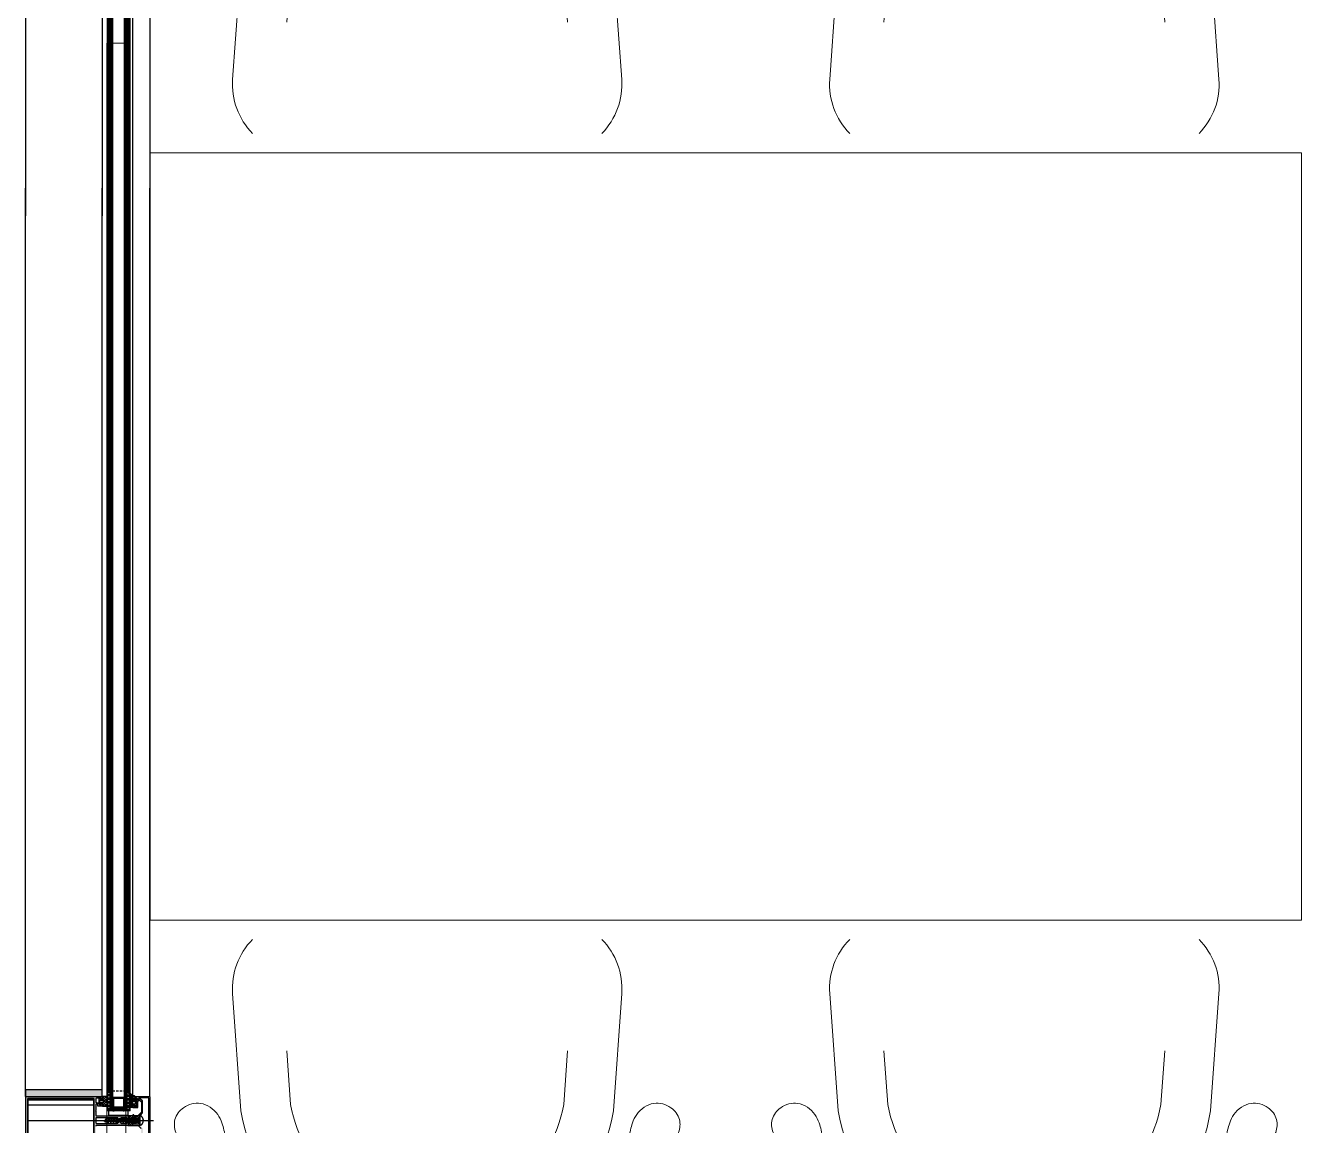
# Model space of a CAD drawing. Header units: millimetres. Extents: x 809 to 8159, y 33 to 4533.
# Drawn here: x 4970.9 to 5103.8, y 2914.1 to 3028.8 of the extents above; entities that cross this region are included whole.
import ezdxf

# ---------------------------------------------------------------- set-up
doc = ezdxf.new("R2010")
doc.units = ezdxf.units.MM
doc.linetypes.add('DASHDOT', pattern=[25.4, 12.7, -6.35, 0, -6.35])
doc.linetypes.add('HIDDEN', pattern=[0.375, 0.25, -0.125])
for name, color, linetype in [('1', 3, 'Continuous'), ('11', 11, 'Continuous'), ('3', 11, 'Continuous'), ('5', 11, 'Continuous'), ('EKSEN', 11, 'Continuous'), ('FITILLER', 240, 'Continuous'), ('GORUNUS-TARAMA', 11, 'Continuous')]:
    doc.layers.add(name, color=color, linetype=linetype)
doc.layers.add('cam', color=5, linetype='Continuous', lineweight=0)
doc.layers.add('TEFRİŞ', color=130, linetype='Continuous', lineweight=0)

# ---------------------------------------------------------------- blocks, each defined once
blk = doc.blocks.new('wewefwef')
at = {"layer": 'TEFRİŞ'}
for p, q in [((20075.6652, -18240.6347, 0.271), (20075.5429, -18240.6434, 0.271)), ((20076.6181, -18240.6347, 0.271), (20076.7404, -18240.6434, 0.271)), ((20075.6055, -18240.6912, 0.271), (20075.5493, -18240.6952, 0.271)), ((20076.6778, -18240.6912, 0.271), (20076.734, -18240.6952, 0.271)), ((20075.3973, -18240.6975, 0.271), (20075.4207, -18240.7159, 0.271)), ((20076.886, -18240.6975, 0.271), (20076.8626, -18240.7159, 0.271)), ((20075.3787, -18240.7226, 0.271), (20075.4034, -18240.742, 0.271)), ((20076.9046, -18240.7226, 0.271), (20076.8799, -18240.742, 0.271)), ((20075.3787, -18240.9523, 0.271), (20075.4034, -18240.933, 0.271)), ((20076.9046, -18240.9523, 0.271), (20076.8799, -18240.933, 0.271)), ((20075.3973, -18240.9775, 0.271), (20075.4207, -18240.9591, 0.271)), ((20076.886, -18240.9775, 0.271), (20076.8626, -18240.9591, 0.271)), ((20075.6055, -18240.9838, 0.271), (20075.5493, -18240.9798, 0.271)), ((20076.6778, -18240.9838, 0.271), (20076.734, -18240.9798, 0.271)), ((20075.6652, -18241.0403, 0.271), (20075.5429, -18241.0316, 0.271)), ((20076.6181, -18241.0403, 0.271), (20076.7404, -18241.0316, 0.271)), ((20075.6652, -18241.257, 0.271), (20075.5429, -18241.2658, 0.271)), ((20076.6181, -18241.257, 0.271), (20076.7404, -18241.2658, 0.271)), ((20075.6055, -18241.3135, 0.271), (20075.5493, -18241.3175, 0.271)), ((20076.6778, -18241.3135, 0.271), (20076.734, -18241.3175, 0.271)), ((20075.3973, -18241.3198, 0.271), (20075.4207, -18241.3382, 0.271)), ((20076.886, -18241.3198, 0.271), (20076.8626, -18241.3382, 0.271)), ((20075.3787, -18241.345, 0.271), (20075.4034, -18241.3644, 0.271)), ((20076.9046, -18241.345, 0.271), (20076.8799, -18241.3644, 0.271)), ((20075.3787, -18241.5747, 0.271), (20075.4034, -18241.5553, 0.271)), ((20076.9046, -18241.5747, 0.271), (20076.8799, -18241.5553, 0.271)), ((20075.3973, -18241.5999, 0.271), (20075.4207, -18241.5815, 0.271)), ((20076.886, -18241.5999, 0.271), (20076.8626, -18241.5815, 0.271)), ((20075.6055, -18241.6062, 0.271), (20075.5493, -18241.6022, 0.271)), ((20076.6778, -18241.6062, 0.271), (20076.734, -18241.6022, 0.271)), ((20075.6652, -18241.6627, 0.271), (20075.5429, -18241.6539, 0.271)), ((20076.6181, -18241.6627, 0.271), (20076.7404, -18241.6539, 0.271))]:
    blk.add_line(p, q, dxfattribs=at)
at = {"layer": 'TEFRİŞ', "elevation": 0.271}
blk.add_lwpolyline([(20075.7417, -18241.7487), (20075.7417, -18240.5487), (20076.5417, -18240.5487), (20076.5417, -18241.7487)], close=True, dxfattribs=at)
at = {"layer": 'TEFRİŞ'}
for centre, radius, start, end in [((20075.5255, -18240.8375, 0.271), 0.2321, 94.9757, 180), ((20076.7579, -18240.8375, 0.271), 0.2321, 0, 85.0243), ((20075.5605, -18240.8375, 0.271), 0.2151, 102.1958, 180), ((20075.6704, -18240.7074, 0.271), 0.0729, 45.4026, 94.0856), ((20076.6129, -18240.7074, 0.271), 0.0729, 85.9144, 134.5974), ((20076.7228, -18240.8375, 0.271), 0.2151, 0, 77.8042), ((20075.5755, -18240.8375, 0.271), 0.1968, 99.5284, 180), ((20076.7078, -18240.8375, 0.271), 0.1968, 0, 80.4716), ((20075.5755, -18240.8375, 0.271), 0.1447, 100.4339, 180), ((20076.7078, -18240.8375, 0.271), 0.1447, 0, 79.5661), ((20075.5255, -18240.8375, 0.271), 0.2321, 180, 265.0243), ((20075.5605, -18240.8375, 0.271), 0.2151, 180, 257.8042), ((20075.5755, -18240.8375, 0.271), 0.1968, 180, 260.4716), ((20075.5755, -18240.8375, 0.271), 0.1447, 180, 259.5661), ((20076.7078, -18240.8375, 0.271), 0.1447, 280.4339, 0), ((20076.7078, -18240.8375, 0.271), 0.1968, 279.5284, 0), ((20076.7228, -18240.8375, 0.271), 0.2151, 282.1958, 0), ((20076.7579, -18240.8375, 0.271), 0.2321, 274.9757, 0), ((20075.6704, -18240.9676, 0.271), 0.0729, 265.9144, 314.5974), ((20076.6129, -18240.9676, 0.271), 0.0729, 225.4026, 274.0856), ((20075.5255, -18241.4599, 0.271), 0.2321, 94.9757, 180), ((20076.7579, -18241.4599, 0.271), 0.2321, 0, 85.0243), ((20075.5605, -18241.4599, 0.271), 0.2151, 102.1958, 180), ((20076.7228, -18241.4599, 0.271), 0.2151, 0, 77.8042), ((20075.6704, -18241.3298, 0.271), 0.0729, 45.4026, 94.0856), ((20076.6129, -18241.3298, 0.271), 0.0729, 85.9144, 134.5974), ((20075.5755, -18241.4599, 0.271), 0.1968, 99.5284, 180), ((20076.7078, -18241.4599, 0.271), 0.1968, 0, 80.4716), ((20075.5755, -18241.4599, 0.271), 0.1447, 100.4339, 180), ((20076.7078, -18241.4599, 0.271), 0.1447, 0, 79.5661), ((20075.5255, -18241.4599, 0.271), 0.2321, 180, 265.0243), ((20075.5605, -18241.4599, 0.271), 0.2151, 180, 257.8042), ((20075.5755, -18241.4599, 0.271), 0.1968, 180, 260.4716), ((20075.5755, -18241.4599, 0.271), 0.1447, 180, 259.5661), ((20076.7078, -18241.4599, 0.271), 0.1447, 280.4339, 0), ((20076.7078, -18241.4599, 0.271), 0.1968, 279.5284, 0), ((20076.7228, -18241.4599, 0.271), 0.2151, 282.1958, 0), ((20076.7579, -18241.4599, 0.271), 0.2321, 274.9757, 0), ((20075.6704, -18241.5899, 0.271), 0.0729, 265.9144, 314.5974), ((20076.6129, -18241.5899, 0.271), 0.0729, 225.4026, 274.0856)]:
    blk.add_arc(centre, radius, start, end, dxfattribs=at)
for points in [[(20075.5151, -18240.6273, 0.271), (20075.5302, -18240.6235, 0.271), (20075.539, -18240.6191, 0.271), (20075.5506, -18240.6013, 0.271), (20075.5461, -18240.5836, 0.271), (20075.5337, -18240.5747, 0.271), (20075.5204, -18240.5756, 0.271), (20075.5122, -18240.5817, 0.271), (20075.5099, -18240.5911, 0.271), (20075.5129, -18240.5996, 0.271), (20075.512, -18240.6041, 0.271), (20075.5053, -18240.6063, 0.271)], [(20076.7682, -18240.6273, 0.271), (20076.7531, -18240.6235, 0.271), (20076.7443, -18240.6191, 0.271), (20076.7327, -18240.6013, 0.271), (20076.7372, -18240.5836, 0.271), (20076.7496, -18240.5747, 0.271), (20076.7629, -18240.5756, 0.271), (20076.7711, -18240.5817, 0.271), (20076.7734, -18240.5911, 0.271), (20076.7704, -18240.5996, 0.271), (20076.7713, -18240.6041, 0.271), (20076.778, -18240.6063, 0.271)], [(20075.5151, -18241.0477, 0.271), (20075.5302, -18241.0514, 0.271), (20075.539, -18241.0559, 0.271), (20075.5506, -18241.0736, 0.271), (20075.5461, -18241.0914, 0.271), (20075.5337, -18241.1003, 0.271), (20075.5204, -18241.0994, 0.271), (20075.5122, -18241.0933, 0.271), (20075.5099, -18241.0838, 0.271), (20075.5129, -18241.0753, 0.271), (20075.512, -18241.0708, 0.271), (20075.5053, -18241.0687, 0.271)], [(20076.7682, -18241.0477, 0.271), (20076.7531, -18241.0514, 0.271), (20076.7443, -18241.0559, 0.271), (20076.7327, -18241.0736, 0.271), (20076.7372, -18241.0914, 0.271), (20076.7496, -18241.1003, 0.271), (20076.7629, -18241.0994, 0.271), (20076.7711, -18241.0933, 0.271), (20076.7734, -18241.0838, 0.271), (20076.7704, -18241.0753, 0.271), (20076.7713, -18241.0708, 0.271), (20076.778, -18241.0687, 0.271)], [(20075.5151, -18241.2496, 0.271), (20075.5302, -18241.2459, 0.271), (20075.539, -18241.2415, 0.271), (20075.5506, -18241.2237, 0.271), (20075.5461, -18241.2059, 0.271), (20075.5337, -18241.197, 0.271), (20075.5204, -18241.1979, 0.271), (20075.5122, -18241.204, 0.271), (20075.5099, -18241.2135, 0.271), (20075.5129, -18241.222, 0.271), (20075.512, -18241.2265, 0.271), (20075.5053, -18241.2287, 0.271)], [(20076.7682, -18241.2496, 0.271), (20076.7531, -18241.2459, 0.271), (20076.7443, -18241.2415, 0.271), (20076.7327, -18241.2237, 0.271), (20076.7372, -18241.2059, 0.271), (20076.7496, -18241.197, 0.271), (20076.7629, -18241.1979, 0.271), (20076.7711, -18241.204, 0.271), (20076.7734, -18241.2135, 0.271), (20076.7704, -18241.222, 0.271), (20076.7713, -18241.2265, 0.271), (20076.778, -18241.2287, 0.271)], [(20075.5151, -18241.6701, 0.271), (20075.5302, -18241.6738, 0.271), (20075.539, -18241.6782, 0.271), (20075.5506, -18241.696, 0.271), (20075.5461, -18241.7138, 0.271), (20075.5337, -18241.7227, 0.271), (20075.5204, -18241.7218, 0.271), (20075.5122, -18241.7157, 0.271), (20075.5099, -18241.7062, 0.271), (20075.5129, -18241.6977, 0.271), (20075.512, -18241.6932, 0.271), (20075.5053, -18241.691, 0.271)], [(20076.7682, -18241.6701, 0.271), (20076.7531, -18241.6738, 0.271), (20076.7443, -18241.6782, 0.271), (20076.7327, -18241.696, 0.271), (20076.7372, -18241.7138, 0.271), (20076.7496, -18241.7227, 0.271), (20076.7629, -18241.7218, 0.271), (20076.7711, -18241.7157, 0.271), (20076.7734, -18241.7062, 0.271), (20076.7704, -18241.6977, 0.271), (20076.7713, -18241.6932, 0.271), (20076.778, -18241.691, 0.271)]]:
    blk.add_spline(points, degree=3, dxfattribs=at)
blk = doc.blocks.new('ajsdfxcvzx')
h = blk.add_hatch(color=256)
edge = h.paths.add_edge_path()
edge.add_line((36934.79, -5674.4), (36934.72, -5674.4))
edge.add_line((36934.72, -5674.4), (36934.72, -5674.31))
edge.add_line((36934.72, -5674.31), (36934.24, -5674.31))
edge.add_arc((36934.24, -5674.41), 0.1, 90, 180)
edge.add_line((36934.14, -5674.41), (36934.14, -5674.69))
edge.add_arc((36934.24, -5674.69), 0.1, 180, 270)
edge.add_line((36934.24, -5674.79), (36934.32, -5674.79))
edge.add_arc((36934.32, -5674.84), 0.05, 405, 450, ccw=False)
edge.add_line((36934.36, -5674.8), (36934.53, -5674.97))
edge.add_arc((36934.56, -5674.94), 0.05, 225, 270)
edge.add_line((36934.56, -5674.99), (36934.72, -5674.99))
edge.add_line((36934.72, -5674.99), (36934.72, -5674.9))
edge.add_line((36934.72, -5674.9), (36934.79, -5674.9))
edge.add_arc((36934.79, -5674.95), 0.05, 0, 90, ccw=False)
edge.add_line((36934.84, -5674.95), (36934.84, -5675.15))
edge.add_line((36934.84, -5675.15), (36934.4, -5675.15))
edge.add_arc((36934.4, -5675.1), 0.05, 180, 270, ccw=False)
edge.add_line((36934.35, -5675.1), (36934.35, -5675.03))
edge.add_arc((36934.3, -5675.03), 0.05, 360, 405)
edge.add_line((36934.34, -5674.99), (36934.3, -5674.96))
edge.add_arc((36934.27, -5675), 0.05, 405, 450)
edge.add_line((36934.27, -5674.95), (36934.19, -5674.95))
edge.add_arc((36934.19, -5675), 0.05, 90, 180)
edge.add_line((36934.14, -5675), (36934.14, -5675.25))
edge.add_line((36934.14, -5675.25), (36934.14, -5675.62))
edge.add_line((36934.14, -5675.62), (36934.11, -5675.65))
edge.add_line((36934.11, -5675.65), (36934.14, -5675.68))
edge.add_line((36934.14, -5675.68), (36934.14, -5676.05))
edge.add_arc((36934.23, -5676.06), 0.0919, 174.9295, 270.955)
edge.add_line((36934.23, -5676.15), (36936.51, -5676.15))
edge.add_arc((36936.53, -5676.15), 0.02, 180, 360)
edge.add_line((36936.55, -5676.15), (36936.57, -5676.15))
edge.add_arc((36936.59, -5676.15), 0.02, 180, 360)
edge.add_line((36936.61, -5676.15), (36937.54, -5676.15))
edge.add_line((36937.54, -5676.15), (36937.54, -5676.29))
edge.add_arc((36937.48, -5676.29), 0.06, 270, 360, ccw=False)
edge.add_line((36937.48, -5676.35), (36937.48, -5676.42))
edge.add_arc((36937.45, -5676.42), 0.03, 270, 360, ccw=False)
edge.add_line((36937.45, -5676.45), (36937.41, -5676.45))
edge.add_arc((36937.41, -5676.42), 0.03, 180, 270, ccw=False)
edge.add_line((36937.38, -5676.42), (36937.38, -5676.35))
edge.add_line((36937.38, -5676.35), (36936.74, -5676.35))
edge.add_line((36936.74, -5676.35), (36936.74, -5676.6))
edge.add_line((36936.74, -5676.6), (36936.69, -5676.65))
edge.add_line((36936.69, -5676.65), (36936.74, -5676.7))
edge.add_line((36936.74, -5676.7), (36936.74, -5676.95))
edge.add_line((36936.74, -5676.95), (36937.38, -5676.95))
edge.add_line((36937.38, -5676.95), (36937.38, -5676.88))
edge.add_arc((36937.41, -5676.88), 0.03, 90, 180, ccw=False)
edge.add_line((36937.41, -5676.85), (36937.45, -5676.85))
edge.add_arc((36937.45, -5676.88), 0.03, 0, 90, ccw=False)
edge.add_line((36937.48, -5676.88), (36937.48, -5676.95))
edge.add_arc((36937.48, -5677.01), 0.06, 360, 450, ccw=False)
edge.add_line((36937.54, -5677.01), (36937.54, -5677.15))
edge.add_line((36937.54, -5677.15), (36936.61, -5677.15))
edge.add_arc((36936.59, -5677.15), 0.02, 360, 540)
edge.add_line((36936.57, -5677.15), (36936.55, -5677.15))
edge.add_arc((36936.53, -5677.15), 0.02, 360, 540)
edge.add_line((36936.51, -5677.15), (36934.23, -5677.15))
edge.add_arc((36934.23, -5677.24), 0.0919, 449.045, 545.0705)
edge.add_line((36934.14, -5677.25), (36934.14, -5677.62))
edge.add_line((36934.14, -5677.62), (36934.11, -5677.65))
edge.add_line((36934.11, -5677.65), (36934.14, -5677.68))
edge.add_line((36934.14, -5677.68), (36934.14, -5678.05))
edge.add_line((36934.14, -5678.05), (36934.14, -5678.3))
edge.add_arc((36934.19, -5678.3), 0.05, 180, 270)
edge.add_line((36934.19, -5678.35), (36934.27, -5678.35))
edge.add_arc((36934.27, -5678.3), 0.05, 270, 315)
edge.add_line((36934.3, -5678.33), (36934.34, -5678.3))
edge.add_arc((36934.3, -5678.26), 0.05, 315, 360)
edge.add_line((36934.35, -5678.26), (36934.35, -5678.2))
edge.add_arc((36934.4, -5678.2), 0.05, 90, 180, ccw=False)
edge.add_line((36934.4, -5678.15), (36934.84, -5678.15))
edge.add_line((36934.84, -5678.15), (36934.84, -5678.35))
edge.add_arc((36934.79, -5678.35), 0.05, 270, 360, ccw=False)
edge.add_line((36934.79, -5678.4), (36934.72, -5678.4))
edge.add_line((36934.72, -5678.4), (36934.72, -5678.31))
edge.add_line((36934.72, -5678.31), (36934.56, -5678.31))
edge.add_arc((36934.56, -5678.36), 0.05, 450, 495)
edge.add_line((36934.53, -5678.32), (36934.36, -5678.49))
edge.add_arc((36934.32, -5678.46), 0.05, 270, 315, ccw=False)
edge.add_line((36934.32, -5678.51), (36934.24, -5678.51))
edge.add_arc((36934.24, -5678.61), 0.1, 90, 180)
edge.add_line((36934.14, -5678.61), (36934.14, -5678.89))
edge.add_arc((36934.24, -5678.89), 0.1, 180, 270)
edge.add_line((36934.24, -5678.99), (36934.72, -5678.99))
edge.add_line((36934.72, -5678.99), (36934.72, -5678.9))
edge.add_line((36934.72, -5678.9), (36934.79, -5678.9))
edge.add_arc((36934.79, -5678.95), 0.05, 0, 90, ccw=False)
edge.add_line((36934.84, -5678.95), (36934.84, -5679.15))
edge.add_line((36934.84, -5679.15), (36926.85, -5679.15))
edge.add_line((36926.85, -5679.15), (36926.85, -5674.15))
edge.add_line((36926.85, -5674.15), (36934.84, -5674.15))
edge.add_line((36934.84, -5674.15), (36934.84, -5674.35))
edge.add_arc((36934.79, -5674.35), 0.05, 270, 360, ccw=False)
h.paths.add_polyline_path([(36933.95, -5678.95), (36927.05, -5678.95), (36927.05, -5674.35), (36933.95, -5674.35), (36933.95, -5676.65)], flags=16)
edge = h.paths.add_edge_path(flags=16)
edge.add_arc((36936.35, -5676.45), 0.1, 360, 450)
edge.add_line((36936.35, -5676.35), (36934.25, -5676.35))
edge.add_arc((36934.25, -5676.45), 0.1, 90, 180)
edge.add_line((36934.15, -5676.45), (36934.15, -5676.85))
edge.add_arc((36934.25, -5676.85), 0.1, 180, 270)
edge.add_line((36934.25, -5676.95), (36936.35, -5676.95))
edge.add_arc((36936.35, -5676.85), 0.1, 270, 360)
edge.add_line((36936.45, -5676.85), (36936.45, -5676.45))
h = blk.add_hatch(color=256)
edge = h.paths.add_edge_path()
edge.add_line((36938.41, -5678.12), (36938.41, -5678.72))
edge.add_line((36938.41, -5678.72), (36938.13, -5678.96))
edge.add_line((36938.13, -5678.96), (36938.13, -5678.75))
edge.add_line((36938.13, -5678.75), (36938.06, -5678.75))
edge.add_arc((36938.06, -5678.8), 0.05, 90, 180)
edge.add_line((36938.01, -5678.8), (36938.01, -5679.14))
edge.add_line((36938.01, -5679.14), (36938.12, -5679.14))
edge.add_line((36938.12, -5679.14), (36938.47, -5678.84))
edge.add_arc((36938.5, -5678.88), 0.05, 40, 130, ccw=False)
edge.add_line((36938.54, -5678.85), (36938.62, -5678.94))
edge.add_arc((36938.66, -5678.91), 0.05, 220, 310)
edge.add_line((36938.69, -5678.95), (36938.99, -5678.69))
edge.add_arc((36938.96, -5678.65), 0.05, 310, 360)
edge.add_line((36939.01, -5678.65), (36939.01, -5677.47))
edge.add_arc((36938.96, -5677.47), 0.05, 0, 45)
edge.add_line((36939, -5677.44), (36938.82, -5677.26))
edge.add_line((36938.82, -5677.26), (36938.78, -5677.26))
edge.add_line((36938.78, -5677.26), (36938.78, -5677.22))
edge.add_line((36938.78, -5677.22), (36938.72, -5677.16))
edge.add_arc((36938.76, -5677.13), 0.05, 180, 225, ccw=False)
edge.add_line((36938.71, -5677.13), (36938.71, -5676.17))
edge.add_arc((36938.76, -5676.17), 0.05, 135, 180, ccw=False)
edge.add_line((36938.72, -5676.13), (36938.78, -5676.08))
edge.add_line((36938.78, -5676.08), (36938.78, -5676.04))
edge.add_line((36938.78, -5676.04), (36938.82, -5676.04))
edge.add_line((36938.82, -5676.04), (36939, -5675.86))
edge.add_arc((36938.96, -5675.82), 0.05, 315, 360)
edge.add_line((36939.01, -5675.82), (36939.01, -5674.64))
edge.add_arc((36938.96, -5674.64), 0.05, 360, 410)
edge.add_line((36938.99, -5674.6), (36938.69, -5674.35))
edge.add_arc((36938.66, -5674.39), 0.05, 50, 140)
edge.add_line((36938.62, -5674.36), (36938.54, -5674.44))
edge.add_arc((36938.5, -5674.41), 0.05, 230, 320, ccw=False)
edge.add_line((36938.47, -5674.45), (36938.12, -5674.15))
edge.add_line((36938.12, -5674.15), (36938.01, -5674.15))
edge.add_line((36938.01, -5674.15), (36938.01, -5674.49))
edge.add_arc((36938.06, -5674.49), 0.05, 180, 270)
edge.add_line((36938.06, -5674.54), (36938.13, -5674.54))
edge.add_line((36938.13, -5674.54), (36938.13, -5674.33))
edge.add_line((36938.13, -5674.33), (36938.41, -5674.57))
edge.add_line((36938.41, -5674.57), (36938.41, -5675.17))
edge.add_line((36938.41, -5675.17), (36938.13, -5675.17))
edge.add_line((36938.13, -5675.17), (36938.13, -5675.04))
edge.add_line((36938.13, -5675.04), (36938.06, -5675.04))
edge.add_arc((36938.06, -5675.09), 0.05, 90, 180)
edge.add_line((36938.01, -5675.09), (36938.01, -5675.29))
edge.add_line((36938.01, -5675.29), (36938.48, -5675.29))
edge.add_arc((36938.48, -5675.24), 0.05, 270, 360)
edge.add_line((36938.53, -5675.24), (36938.53, -5674.66))
edge.add_arc((36938.58, -5674.66), 0.05, 140, 180, ccw=False)
edge.add_line((36938.54, -5674.63), (36938.63, -5674.52))
edge.add_arc((36938.67, -5674.56), 0.05, 50, 140, ccw=False)
edge.add_line((36938.7, -5674.52), (36938.87, -5674.66))
edge.add_arc((36938.84, -5674.7), 0.05, 0, 50, ccw=False)
edge.add_line((36938.89, -5674.7), (36938.89, -5675.77))
edge.add_arc((36938.84, -5675.77), 0.05, 315, 360, ccw=False)
edge.add_line((36938.88, -5675.81), (36938.55, -5676.13))
edge.add_arc((36938.52, -5676.1), 0.05, 270, 315, ccw=False)
edge.add_line((36938.52, -5676.15), (36938.11, -5676.15))
edge.add_line((36938.11, -5676.15), (36938.11, -5676.05))
edge.add_line((36938.11, -5676.05), (36938.01, -5676.05))
edge.add_line((36938.01, -5676.05), (36938.01, -5676.35))
edge.add_arc((36938.06, -5676.35), 0.05, 180, 270)
edge.add_line((36938.06, -5676.4), (36938.13, -5676.4))
edge.add_line((36938.13, -5676.4), (36938.13, -5676.27))
edge.add_line((36938.13, -5676.27), (36938.51, -5676.27))
edge.add_arc((36938.51, -5676.32), 0.05, 0, 90, ccw=False)
edge.add_line((36938.56, -5676.32), (36938.56, -5676.98))
edge.add_arc((36938.51, -5676.98), 0.05, 270, 360, ccw=False)
edge.add_line((36938.51, -5677.03), (36938.13, -5677.03))
edge.add_line((36938.13, -5677.03), (36938.13, -5676.9))
edge.add_line((36938.13, -5676.9), (36938.06, -5676.9))
edge.add_arc((36938.06, -5676.95), 0.05, 90, 180)
edge.add_line((36938.01, -5676.95), (36938.01, -5677.25))
edge.add_line((36938.01, -5677.25), (36938.11, -5677.25))
edge.add_line((36938.11, -5677.25), (36938.11, -5677.15))
edge.add_line((36938.11, -5677.15), (36938.52, -5677.15))
edge.add_arc((36938.52, -5677.2), 0.05, 45, 90, ccw=False)
edge.add_line((36938.55, -5677.16), (36938.88, -5677.49))
edge.add_arc((36938.84, -5677.52), 0.05, 0, 45, ccw=False)
edge.add_line((36938.89, -5677.52), (36938.89, -5678.6))
edge.add_arc((36938.84, -5678.6), 0.05, -50, 0, ccw=False)
edge.add_line((36938.87, -5678.63), (36938.7, -5678.78))
edge.add_arc((36938.67, -5678.74), 0.05, 220, 310, ccw=False)
edge.add_line((36938.63, -5678.77), (36938.54, -5678.66))
edge.add_arc((36938.58, -5678.63), 0.05, 180, 220, ccw=False)
edge.add_line((36938.53, -5678.63), (36938.53, -5678.05))
edge.add_arc((36938.48, -5678.05), 0.05, 0, 90)
edge.add_line((36938.48, -5678), (36938.01, -5678))
edge.add_line((36938.01, -5678), (36938.01, -5678.2))
edge.add_arc((36938.06, -5678.2), 0.05, 180, 270)
edge.add_line((36938.06, -5678.25), (36938.13, -5678.25))
edge.add_line((36938.13, -5678.25), (36938.13, -5678.12))
edge.add_line((36938.13, -5678.12), (36938.41, -5678.12))
h = blk.add_hatch(color=256)
edge = h.paths.add_edge_path()
edge.add_arc((36939.6, -5678.97), 0.05, 270, 360)
edge.add_line((36939.65, -5678.97), (36939.65, -5674.33))
edge.add_arc((36939.6, -5674.33), 0.05, 0, 90)
edge.add_line((36939.6, -5674.28), (36938.65, -5674.28))
edge.add_line((36938.65, -5674.28), (36938.54, -5674.41))
edge.add_arc((36938.5, -5674.38), 0.05, 230, 320, ccw=False)
edge.add_line((36938.47, -5674.42), (36938.19, -5674.18))
edge.add_arc((36938.2, -5674.17), 0.02, 90, 230, ccw=False)
edge.add_line((36938.2, -5674.15), (36939.73, -5674.15))
edge.add_arc((36939.73, -5674.2), 0.05, 0, 90, ccw=False)
edge.add_line((36939.78, -5674.2), (36939.78, -5679.1))
edge.add_arc((36939.73, -5679.1), 0.05, -90, 0, ccw=False)
edge.add_line((36939.73, -5679.15), (36938.2, -5679.15))
edge.add_arc((36938.2, -5679.13), 0.02, 130, 270, ccw=False)
edge.add_line((36938.19, -5679.11), (36938.47, -5678.88))
edge.add_arc((36938.5, -5678.92), 0.05, 40, 130, ccw=False)
edge.add_line((36938.54, -5678.88), (36938.65, -5679.02))
edge.add_line((36938.65, -5679.02), (36939.6, -5679.02))
h = blk.add_hatch()
h.set_pattern_fill('NET', color=256, angle=180, style=0)
h.set_pattern_definition([(180, (36878.66936, -5683.10511), (2e-17, 0.125), []), (90, (36878.66936, -5683.10511), (0.125, 2e-18), [])])
h.paths.add_polyline_path([(36937.09, -5675.35), (36935.93, -5675.35), (36935.93, -5675.65), (36936.13, -5675.61), (36936.37, -5675.59), (36936.62, -5675.59), (36936.95, -5675.62), (36937.09, -5675.64)])
at = {"layer": 'FITILLER'}
h = blk.add_hatch(dxfattribs=at)
h.set_pattern_fill('DOTS', color=256, scale=1.2, angle=135, style=0)
h.set_pattern_definition([(135, (37029.006284, -5815.70901), (-0.079549513, -0.026516504), [0, -0.075])])
h.paths.add_polyline_path([(36934.81, -5674.13), (36934.81, -5673.45), (36926.81, -5673.45), (36926.81, -5674.13)])
h = blk.add_hatch(dxfattribs=at)
h.set_pattern_fill('NET', color=256, scale=1.5, angle=225, style=0)
h.set_pattern_definition([(225, (36952.42699, -5691.13535), (0.1325825, -0.1325825), []), (315, (36952.42699, -5691.13535), (0.1325825, 0.1325825), [])])
edge = h.paths.add_edge_path(flags=16)
edge.add_arc((36938.18, -5674.76), 0.1, 0, 90)
edge.add_line((36938.18, -5674.66), (36938.06, -5674.66))
edge.add_arc((36938.06, -5674.76), 0.1, 90, 180)
edge.add_line((36937.96, -5674.76), (36937.96, -5674.81))
edge.add_arc((36938.06, -5674.81), 0.1, 180, 270)
edge.add_line((36938.06, -5674.91), (36938.18, -5674.91))
edge.add_arc((36938.18, -5674.81), 0.1, 270, 360)
edge.add_line((36938.28, -5674.81), (36938.28, -5674.76))
edge = h.paths.add_edge_path()
edge.add_arc((36938.03, -5673.81), 0.2, 229.7669, 260)
edge.add_line((36937.99, -5674), (36938.13, -5674.03))
edge.add_arc((36938.12, -5674.08), 0.05, 15, 80, ccw=False)
edge.add_line((36938.17, -5674.06), (36938.18, -5674.13))
edge.add_line((36938.18, -5674.13), (36938.01, -5674.13))
edge.add_line((36938.01, -5674.13), (36938.01, -5674.51))
edge.add_arc((36938.06, -5674.51), 0.05, 180, 270)
edge.add_line((36938.06, -5674.56), (36938.18, -5674.56))
edge.add_line((36938.18, -5674.56), (36938.18, -5674.46))
edge.add_line((36938.18, -5674.46), (36938.23, -5674.46))
edge.add_line((36938.23, -5674.46), (36938.36, -5674.54))
edge.add_arc((36938.33, -5674.58), 0.05, 0, 60, ccw=False)
edge.add_line((36938.38, -5674.58), (36938.38, -5675))
edge.add_arc((36938.33, -5675), 0.05, 300, 360, ccw=False)
edge.add_line((36938.36, -5675.04), (36938.23, -5675.11))
edge.add_line((36938.23, -5675.11), (36938.18, -5675.11))
edge.add_line((36938.18, -5675.11), (36938.18, -5675.01))
edge.add_line((36938.18, -5675.01), (36938.06, -5675.01))
edge.add_arc((36938.06, -5675.06), 0.05, 90, 180)
edge.add_line((36938.01, -5675.06), (36938.01, -5675.29))
edge.add_line((36938.01, -5675.29), (36937.66, -5675.29))
edge.add_line((36937.66, -5675.29), (36937.66, -5675.14))
edge.add_line((36937.66, -5675.14), (36937.81, -5675.14))
edge.add_arc((36937.81, -5675.09), 0.05, 270, 360)
edge.add_line((36937.86, -5675.09), (36937.86, -5675.07))
edge.add_arc((36937.81, -5675.07), 0.05, 360, 450)
edge.add_line((36937.81, -5675.02), (36937.66, -5675.02))
edge.add_line((36937.66, -5675.02), (36937.66, -5674.87))
edge.add_line((36937.66, -5674.87), (36937.81, -5674.87))
edge.add_arc((36937.81, -5674.82), 0.05, 270, 360)
edge.add_line((36937.86, -5674.82), (36937.86, -5674.8))
edge.add_arc((36937.81, -5674.8), 0.05, 0, 90)
edge.add_line((36937.81, -5674.75), (36937.66, -5674.75))
edge.add_line((36937.66, -5674.75), (36937.66, -5674.6))
edge.add_line((36937.66, -5674.6), (36937.81, -5674.6))
edge.add_arc((36937.81, -5674.55), 0.05, 270, 360)
edge.add_line((36937.86, -5674.55), (36937.86, -5674.53))
edge.add_arc((36937.81, -5674.53), 0.05, 360, 450)
edge.add_line((36937.81, -5674.48), (36937.66, -5674.48))
edge.add_line((36937.66, -5674.48), (36937.66, -5674.33))
edge.add_line((36937.66, -5674.33), (36937.81, -5674.33))
edge.add_arc((36937.81, -5674.28), 0.05, 270, 360)
edge.add_line((36937.86, -5674.28), (36937.86, -5674.17))
edge.add_arc((36937.81, -5674.17), 0.05, 360, 400)
edge.add_line((36937.85, -5674.14), (36937.58, -5673.82))
edge.add_arc((36937.61, -5673.78), 0.05, 49.7669, 229.7669, ccw=False)
edge.add_line((36937.64, -5673.74), (36937.9, -5673.96))
h = blk.add_hatch(dxfattribs=at)
h.set_pattern_fill('NET', color=256, scale=1.5, angle=225, style=0)
h.set_pattern_definition([(225, (36948.451, -5686.89383), (0.1325825, -0.1325825), []), (315, (36948.451, -5686.89383), (0.1325825, 0.1325825), [])])
edge = h.paths.add_edge_path(flags=16)
edge.add_arc((36934.82, -5674.67), 0.1, -90, 0, ccw=False)
edge.add_line((36934.82, -5674.77), (36934.66, -5674.77))
edge.add_arc((36934.66, -5674.67), 0.1, 180, 270, ccw=False)
edge.add_line((36934.56, -5674.67), (36934.56, -5674.62))
edge.add_arc((36934.66, -5674.62), 0.1, 90, 180, ccw=False)
edge.add_line((36934.66, -5674.52), (36934.82, -5674.52))
edge.add_arc((36934.82, -5674.62), 0.1, 0, 90, ccw=False)
edge.add_line((36934.92, -5674.62), (36934.92, -5674.67))
edge = h.paths.add_edge_path()
edge.add_line((36934.84, -5675.15), (36935.35, -5675.15))
edge.add_arc((36935.35, -5675.14), 0.01, 270, 405)
edge.add_line((36935.36, -5675.13), (36935.25, -5675.02))
edge.add_arc((36935.26, -5675.01), 0.00893, 135, 225, ccw=False)
edge.add_line((36935.25, -5675.01), (36935.36, -5674.9))
edge.add_arc((36935.35, -5674.89), 0.00893, 315, 405)
edge.add_line((36935.36, -5674.88), (36935.25, -5674.78))
edge.add_arc((36935.26, -5674.77), 0.00893, 135, 225, ccw=False)
edge.add_line((36935.25, -5674.76), (36935.36, -5674.65))
edge.add_arc((36935.35, -5674.65), 0.00893, 315, 405)
edge.add_line((36935.36, -5674.64), (36935.25, -5674.53))
edge.add_arc((36935.26, -5674.53), 0.00893, 135, 225, ccw=False)
edge.add_line((36935.25, -5674.52), (36935.36, -5674.41))
edge.add_arc((36935.35, -5674.4), 0.00893, 315, 405)
edge.add_line((36935.36, -5674.4), (36935.25, -5674.29))
edge.add_arc((36935.26, -5674.28), 0.00893, 135, 225, ccw=False)
edge.add_line((36935.25, -5674.28), (36935.36, -5674.16))
edge.add_arc((36935.35, -5674.16), 0.01, 315, 450)
edge.add_line((36935.35, -5674.15), (36934.84, -5674.15))
edge.add_line((36934.84, -5674.15), (36934.84, -5674.37))
edge.add_arc((36934.79, -5674.37), 0.05, 270, 360, ccw=False)
edge.add_line((36934.79, -5674.42), (36934.67, -5674.42))
edge.add_line((36934.67, -5674.42), (36934.67, -5674.32))
edge.add_line((36934.67, -5674.32), (36934.62, -5674.32))
edge.add_line((36934.62, -5674.32), (36934.49, -5674.4))
edge.add_arc((36934.51, -5674.44), 0.05, 120, 180)
edge.add_line((36934.46, -5674.44), (36934.46, -5674.85))
edge.add_arc((36934.51, -5674.85), 0.05, 180, 240)
edge.add_line((36934.49, -5674.9), (36934.62, -5674.97))
edge.add_line((36934.62, -5674.97), (36934.67, -5674.97))
edge.add_line((36934.67, -5674.97), (36934.67, -5674.87))
edge.add_line((36934.67, -5674.87), (36934.79, -5674.87))
edge.add_arc((36934.79, -5674.92), 0.05, 0, 90, ccw=False)
edge.add_line((36934.84, -5674.92), (36934.84, -5675.15))
h = blk.add_hatch(dxfattribs=at)
h.set_pattern_fill('NET', color=256, scale=1.5, angle=225, style=0)
h.set_pattern_definition([(225, (36956.32115, -5754.67935), (0.1325825, -0.1325825), []), (315, (36956.32115, -5754.67935), (0.1325825, 0.1325825), [])])
edge = h.paths.add_edge_path(flags=16)
edge.add_arc((36938.02, -5676.62), 0.1, 90, 180, ccw=False)
edge.add_line((36938.02, -5676.52), (36938.17, -5676.52))
edge.add_arc((36938.17, -5676.62), 0.1, 0, 90, ccw=False)
edge.add_line((36938.27, -5676.62), (36938.27, -5676.67))
edge.add_arc((36938.17, -5676.67), 0.1, -90, 0, ccw=False)
edge.add_line((36938.17, -5676.77), (36938.02, -5676.77))
edge.add_arc((36938.02, -5676.67), 0.1, 180, 270, ccw=False)
edge.add_line((36937.92, -5676.67), (36937.92, -5676.62))
edge = h.paths.add_edge_path()
edge.add_line((36938, -5676.15), (36937.48, -5676.15))
edge.add_arc((36937.48, -5676.16), 0.01, 90, 225)
edge.add_line((36937.48, -5676.17), (36937.59, -5676.28))
edge.add_arc((36937.58, -5676.28), 0.00893, -45, 45, ccw=False)
edge.add_line((36937.59, -5676.29), (36937.48, -5676.4))
edge.add_arc((36937.48, -5676.4), 0.00893, 135, 225)
edge.add_line((36937.48, -5676.41), (36937.59, -5676.52))
edge.add_arc((36937.58, -5676.53), 0.00893, -45, 45, ccw=False)
edge.add_line((36937.59, -5676.53), (36937.48, -5676.64))
edge.add_arc((36937.48, -5676.65), 0.00893, 135, 225)
edge.add_line((36937.48, -5676.65), (36937.59, -5676.76))
edge.add_arc((36937.58, -5676.77), 0.00893, -45, 45, ccw=False)
edge.add_line((36937.59, -5676.78), (36937.48, -5676.89))
edge.add_arc((36937.48, -5676.89), 0.00893, 135, 225)
edge.add_line((36937.48, -5676.9), (36937.59, -5677.01))
edge.add_arc((36937.58, -5677.01), 0.00893, -45, 45, ccw=False)
edge.add_line((36937.59, -5677.02), (36937.48, -5677.13))
edge.add_arc((36937.48, -5677.14), 0.01, 135, 270)
edge.add_line((36937.48, -5677.15), (36938, -5677.15))
edge.add_line((36938, -5677.15), (36938, -5676.92))
edge.add_arc((36938.05, -5676.92), 0.05, 90, 180, ccw=False)
edge.add_line((36938.05, -5676.87), (36938.17, -5676.87))
edge.add_line((36938.17, -5676.87), (36938.17, -5676.97))
edge.add_line((36938.17, -5676.97), (36938.22, -5676.97))
edge.add_line((36938.22, -5676.97), (36938.35, -5676.9))
edge.add_arc((36938.32, -5676.85), 0.05, 300, 360)
edge.add_line((36938.37, -5676.85), (36938.37, -5676.44))
edge.add_arc((36938.32, -5676.44), 0.05, 0, 60)
edge.add_line((36938.35, -5676.4), (36938.22, -5676.32))
edge.add_line((36938.22, -5676.32), (36938.17, -5676.32))
edge.add_line((36938.17, -5676.32), (36938.17, -5676.42))
edge.add_line((36938.17, -5676.42), (36938.05, -5676.42))
edge.add_arc((36938.05, -5676.37), 0.05, 180, 270, ccw=False)
edge.add_line((36938, -5676.37), (36938, -5676.15))
at = {"linetype": 'HIDDEN'}
for p, q in [((36935.51, -5675.62), (36935.51, -5673.56)), ((36935.51, -5673.56), (36937.51, -5673.56)), ((36937.51, -5673.56), (36937.51, -5675.65))]:
    blk.add_line(p, q, dxfattribs=at)
blk.add_line((36937.51, -5675.64), (36937.51, -5675.65))
at = {"elevation": 0}
for points in [[(36926.85, -5679.15), (36926.85, -5674.15), (36934.84, -5674.15), (36934.84, -5674.35, -0.414214), (36934.79, -5674.4), (36934.72, -5674.4), (36934.72, -5674.31), (36934.24, -5674.31, 0.414214), (36934.14, -5674.41), (36934.14, -5674.69, 0.414214), (36934.24, -5674.79), (36934.32, -5674.79, -0.198912), (36934.36, -5674.8), (36934.53, -5674.97, 0.198912), (36934.56, -5674.99), (36934.72, -5674.99), (36934.72, -5674.9), (36934.79, -5674.9, -0.414214), (36934.84, -5674.95), (36934.84, -5675.15), (36934.4, -5675.15, -0.414214), (36934.35, -5675.1), (36934.35, -5675.03, 0.198912), (36934.34, -5674.99), (36934.3, -5674.96, 0.198912), (36934.27, -5674.95), (36934.19, -5674.95, 0.414214), (36934.14, -5675), (36934.14, -5675.25), (36934.14, -5675.62), (36934.11, -5675.65), (36934.14, -5675.68), (36934.14, -5676.05, 0.445362), (36934.23, -5676.15), (36936.51, -5676.15, 1), (36936.55, -5676.15), (36936.57, -5676.15, 1), (36936.61, -5676.15), (36937.54, -5676.15), (36937.54, -5676.29, -0.414214), (36937.48, -5676.35), (36937.48, -5676.42, -0.414214), (36937.45, -5676.45), (36937.41, -5676.45, -0.414214), (36937.38, -5676.42), (36937.38, -5676.35), (36936.74, -5676.35), (36936.74, -5676.6), (36936.69, -5676.65), (36936.74, -5676.7), (36936.74, -5676.95), (36937.38, -5676.95), (36937.38, -5676.88, -0.414214), (36937.41, -5676.85), (36937.45, -5676.85, -0.414214), (36937.48, -5676.88), (36937.48, -5676.95, -0.414214), (36937.54, -5677.01), (36937.54, -5677.15), (36936.61, -5677.15, 1), (36936.57, -5677.15), (36936.55, -5677.15, 1), (36936.51, -5677.15), (36934.23, -5677.15, 0.445362), (36934.14, -5677.25)], [(36938.78, -5677.22), (36938.72, -5677.16, -0.198912), (36938.71, -5677.13), (36938.71, -5676.17, -0.198912), (36938.72, -5676.13), (36938.78, -5676.08), (36938.78, -5676.04), (36938.82, -5676.04), (36939, -5675.86, 0.198912), (36939.01, -5675.82), (36939.01, -5674.64, 0.221695), (36938.99, -5674.6), (36938.69, -5674.35, 0.414214), (36938.62, -5674.36), (36938.54, -5674.44, -0.414214), (36938.47, -5674.45), (36938.12, -5674.15), (36938.01, -5674.15), (36938.01, -5674.49, 0.414214), (36938.06, -5674.54), (36938.13, -5674.54), (36938.13, -5674.33), (36938.41, -5674.57), (36938.41, -5675.17), (36938.13, -5675.17), (36938.13, -5675.04), (36938.06, -5675.04, 0.414214), (36938.01, -5675.09), (36938.01, -5675.29), (36938.48, -5675.29, 0.414214), (36938.53, -5675.24), (36938.53, -5674.66, -0.176327), (36938.54, -5674.63), (36938.63, -5674.52, -0.414214), (36938.7, -5674.52), (36938.87, -5674.66, -0.221695), (36938.89, -5674.7), (36938.89, -5675.77, -0.198912), (36938.88, -5675.81), (36938.55, -5676.13, -0.198912), (36938.52, -5676.15), (36938.11, -5676.15), (36938.11, -5676.05), (36938.01, -5676.05), (36938.01, -5676.35, 0.414214), (36938.06, -5676.4), (36938.13, -5676.4), (36938.13, -5676.27), (36938.51, -5676.27, -0.414214), (36938.56, -5676.32), (36938.56, -5676.98, -0.414214), (36938.51, -5677.03), (36938.13, -5677.03), (36938.13, -5676.9), (36938.06, -5676.9, 0.414214), (36938.01, -5676.95), (36938.01, -5677.25)], [(36938.11, -5677.25), (36938.11, -5677.15), (36938.52, -5677.15, -0.198912), (36938.55, -5677.16), (36938.88, -5677.49, -0.198912)]]:
    blk.add_lwpolyline(points, format="xyb", dxfattribs=at)
for points in [[(36933.95, -5678.95), (36927.05, -5678.95), (36927.05, -5674.35), (36933.95, -5674.35), (36933.95, -5676.65)], [(36937.11, -5675.35), (36935.93, -5675.35), (36935.93, -5674.2), (36937.11, -5674.2)], [(36937.01, -5675.25), (36936.03, -5675.25), (36936.03, -5674.3), (36937.01, -5674.3)], [(36937.09, -5675.35), (36935.93, -5675.35), (36935.93, -5675.65), (36936.13, -5675.61), (36936.37, -5675.59), (36936.62, -5675.59), (36936.95, -5675.62), (36937.09, -5675.64)]]:
    blk.add_lwpolyline(points, close=True, dxfattribs=at)
for points in [[(36939.6, -5679.02, 0.414214), (36939.65, -5678.97), (36939.65, -5674.33, 0.414214), (36939.6, -5674.28), (36938.65, -5674.28), (36938.54, -5674.41, -0.414214), (36938.47, -5674.42), (36938.19, -5674.18, -0.700208), (36938.2, -5674.15), (36939.73, -5674.15, -0.414214), (36939.78, -5674.2), (36939.78, -5679.1, -0.414214), (36939.73, -5679.15), (36938.2, -5679.15, -0.700208), (36938.19, -5679.11), (36938.47, -5678.88, -0.414214), (36938.54, -5678.88), (36938.65, -5679.02)], [(36936.45, -5676.45, 0.414214), (36936.35, -5676.35), (36934.25, -5676.35, 0.414214), (36934.15, -5676.45), (36934.15, -5676.85, 0.414214), (36934.25, -5676.95), (36936.35, -5676.95, 0.414214), (36936.45, -5676.85)]]:
    blk.add_lwpolyline(points, format="xyb", close=True, dxfattribs=at)
at = {"layer": '1', "linetype": 'DASHDOT', "ltscale": 10}
for p, q in [((36938.33, -5676.4), (36938.23, -5676.89)), ((36938.36, -5676.5), (36938.23, -5676.89)), ((36938.33, -5676.4), (36938.36, -5676.5)), ((36938.49, -5676.5), (36938.36, -5676.5)), ((36938.39, -5676.79), (36938.53, -5676.4)), ((36938.53, -5676.4), (36938.43, -5676.89)), ((36938.56, -5676.5), (36938.43, -5676.89)), ((36938.53, -5676.4), (36938.56, -5676.5)), ((36938.72, -5676.5), (36938.56, -5676.5)), ((36938.56, -5676.5), (36938.56, -5676.5)), ((36938.72, -5676.17), (36938.72, -5677.12)), ((36938.87, -5676.17), (36938.72, -5676.17)), ((36938.39, -5676.79), (36938.26, -5676.79)), ((36938.43, -5676.89), (36938.39, -5676.79)), ((36938.56, -5676.79), (36938.46, -5676.79)), ((36938.72, -5676.79), (36938.46, -5676.79)), ((36938.56, -5676.79), (36938.56, -5676.79)), ((36938.56, -5676.79), (36938.56, -5676.79)), ((36938.56, -5676.79), (36938.57, -5676.79)), ((36938.56, -5676.79), (36938.57, -5676.79)), ((36938.87, -5677.12), (36938.72, -5677.12))]:
    blk.add_line(p, q, dxfattribs=at)
for centre, radius, start, end in [((36938.43, -5676.65), 0.653, 8.4072, 46.688), ((36939.16, -5676.65), 0.13, 132.6849, 227.3151), ((36938.43, -5676.65), 0.653, 313.312, 351.5928)]:
    blk.add_arc(centre, radius, start, end, dxfattribs=at)
at = {"layer": '11'}
for p, q in [((36934.92, -5676.65), (36935.18, -5676.56)), ((36935.12, -5676.74), (36935.23, -5676.43)), ((36935.23, -5676.43), (36935.16, -5676.84)), ((36935.26, -5676.53), (36935.16, -5676.84)), ((36935.23, -5676.43), (36935.26, -5676.53)), ((36935.26, -5676.53), (36935.33, -5676.51)), ((36935.49, -5676.5), (36935.34, -5676.5)), ((36935.38, -5676.79), (36935.52, -5676.4)), ((36935.38, -5676.79), (36935.52, -5676.4)), ((36935.52, -5676.4), (36935.42, -5676.89)), ((36935.56, -5676.5), (36935.42, -5676.89)), ((36935.52, -5676.4), (36935.56, -5676.5)), ((36935.77, -5676.5), (36935.56, -5676.5)), ((36935.67, -5676.79), (36935.81, -5676.4)), ((36935.67, -5676.79), (36935.81, -5676.4)), ((36935.81, -5676.4), (36935.71, -5676.89)), ((36935.84, -5676.5), (36935.71, -5676.89)), ((36935.81, -5676.4), (36935.84, -5676.5)), ((36936.06, -5676.5), (36935.84, -5676.5)), ((36935.96, -5676.79), (36936.09, -5676.4)), ((36935.96, -5676.79), (36936.09, -5676.4)), ((36936.09, -5676.4), (36935.99, -5676.89)), ((36936.13, -5676.5), (36935.99, -5676.89)), ((36936.09, -5676.4), (36936.13, -5676.5)), ((36936.34, -5676.5), (36936.13, -5676.5)), ((36936.24, -5676.79), (36936.38, -5676.4)), ((36936.24, -5676.79), (36936.38, -5676.4)), ((36936.38, -5676.4), (36936.28, -5676.89)), ((36936.41, -5676.5), (36936.28, -5676.89)), ((36936.38, -5676.4), (36936.41, -5676.5)), ((36936.58, -5676.5), (36936.41, -5676.5)), ((36936.48, -5676.79), (36936.62, -5676.4)), ((36936.48, -5676.79), (36936.62, -5676.4)), ((36936.62, -5676.4), (36936.52, -5676.89)), ((36936.65, -5676.5), (36936.52, -5676.89)), ((36936.62, -5676.4), (36936.65, -5676.5)), ((36936.82, -5676.5), (36936.65, -5676.5)), ((36936.72, -5676.79), (36936.86, -5676.4)), ((36936.72, -5676.79), (36936.86, -5676.4)), ((36936.86, -5676.4), (36936.76, -5676.89)), ((36936.89, -5676.5), (36936.76, -5676.89)), ((36936.86, -5676.4), (36936.89, -5676.5)), ((36937.06, -5676.5), (36936.89, -5676.5)), ((36936.96, -5676.79), (36937.1, -5676.4)), ((36937.1, -5676.4), (36937, -5676.89)), ((36937.13, -5676.5), (36937, -5676.89)), ((36937.1, -5676.4), (36937.13, -5676.5)), ((36937.29, -5676.5), (36937.13, -5676.5)), ((36937.19, -5676.79), (36937.33, -5676.4)), ((36937.33, -5676.4), (36937.23, -5676.89)), ((36937.36, -5676.5), (36937.23, -5676.89)), ((36937.33, -5676.4), (36937.36, -5676.5)), ((36937.49, -5676.5), (36937.36, -5676.5)), ((36937.39, -5676.79), (36937.53, -5676.4)), ((36937.39, -5676.79), (36937.53, -5676.4)), ((36937.53, -5676.4), (36937.43, -5676.89)), ((36937.56, -5676.5), (36937.43, -5676.89)), ((36937.53, -5676.4), (36937.56, -5676.5)), ((36937.69, -5676.5), (36937.56, -5676.5)), ((36937.73, -5676.4), (36937.59, -5676.79)), ((36937.63, -5676.89), (36937.73, -5676.4)), ((36937.76, -5676.5), (36937.63, -5676.89)), ((36937.73, -5676.4), (36937.76, -5676.5)), ((36937.89, -5676.5), (36937.76, -5676.5)), ((36937.79, -5676.79), (36937.93, -5676.4)), ((36937.93, -5676.4), (36937.83, -5676.89)), ((36937.96, -5676.5), (36937.83, -5676.89)), ((36937.93, -5676.4), (36937.96, -5676.5)), ((36938.09, -5676.5), (36937.96, -5676.5)), ((36937.99, -5676.79), (36938.13, -5676.4)), ((36938.13, -5676.4), (36938.03, -5676.89)), ((36938.16, -5676.5), (36938.03, -5676.89)), ((36938.13, -5676.4), (36938.16, -5676.5)), ((36938.29, -5676.5), (36938.16, -5676.5)), ((36938.19, -5676.79), (36938.33, -5676.4)), ((36934.92, -5676.65), (36935.12, -5676.74)), ((36935.16, -5676.84), (36935.12, -5676.74)), ((36935.18, -5676.77), (36935.23, -5676.79)), ((36935.38, -5676.79), (36935.24, -5676.79)), ((36935.42, -5676.89), (36935.38, -5676.79)), ((36935.67, -5676.79), (36935.46, -5676.79)), ((36935.71, -5676.89), (36935.67, -5676.79)), ((36935.96, -5676.79), (36935.74, -5676.79)), ((36935.99, -5676.89), (36935.96, -5676.79)), ((36936.24, -5676.79), (36936.03, -5676.79)), ((36936.28, -5676.89), (36936.24, -5676.79)), ((36936.48, -5676.79), (36936.31, -5676.79)), ((36936.52, -5676.89), (36936.48, -5676.79)), ((36936.72, -5676.79), (36936.55, -5676.79)), ((36936.76, -5676.89), (36936.72, -5676.79)), ((36936.96, -5676.79), (36936.79, -5676.79)), ((36937, -5676.89), (36936.96, -5676.79)), ((36937.19, -5676.79), (36937.03, -5676.79)), ((36937.23, -5676.89), (36937.19, -5676.79)), ((36937.39, -5676.79), (36937.26, -5676.79)), ((36937.43, -5676.89), (36937.39, -5676.79)), ((36937.59, -5676.79), (36937.46, -5676.79)), ((36937.59, -5676.79), (36937.63, -5676.89)), ((36937.79, -5676.79), (36937.66, -5676.79)), ((36937.83, -5676.89), (36937.79, -5676.79)), ((36937.99, -5676.79), (36937.86, -5676.79)), ((36938.03, -5676.89), (36937.99, -5676.79)), ((36938.19, -5676.79), (36938.06, -5676.79)), ((36938.23, -5676.89), (36938.19, -5676.79))]:
    blk.add_line(p, q, dxfattribs=at)
for centre, start, end in [((36935.34, -5676.52), 90, 109.1116), ((36935.24, -5676.77), 245.3251, 270)]:
    blk.add_arc(centre, 0.02, start, end, dxfattribs=at)
at = {"layer": '3'}
for p, q in [((36935.51, -5676.1), (36935.51, -5675.65)), ((36935.51, -5676.1), (36937.51, -5676.1)), ((36937.51, -5676.1), (36937.51, -5675.65))]:
    blk.add_line(p, q, dxfattribs=at)
at = {"layer": '5'}
for p, q in [((36926.81, -5496.73), (36926.81, -5582.33)), ((36934.81, -5496.73), (36934.81, -5582.33)), ((36938.01, -5674.39), (36938.01, -5496.87)), ((36939.78, -5496.73), (36939.78, -5582.33)), ((36926.81, -5674.15), (36926.81, -5579.46)), ((36934.81, -5674.15), (36934.81, -5579.46)), ((36939.78, -5674.15), (36939.78, -5579.46))]:
    blk.add_line(p, q, dxfattribs=at)
at = {"layer": 'cam'}
for p, q in [((36935.31, -5582.33), (36935.31, -5495.23)), ((36935.41, -5582.33), (36935.41, -5495.23)), ((36935.61, -5582.33), (36935.61, -5495.23)), ((36935.71, -5582.33), (36935.71, -5495.23)), ((36935.81, -5582.33), (36935.81, -5495.23)), ((36935.91, -5582.33), (36935.91, -5495.23)), ((36937.11, -5582.33), (36937.11, -5495.23)), ((36937.21, -5582.33), (36937.21, -5495.23)), ((36937.31, -5582.33), (36937.31, -5495.23)), ((36937.41, -5582.33), (36937.41, -5495.23)), ((36937.61, -5582.33), (36937.61, -5495.23)), ((36937.71, -5582.33), (36937.71, -5495.23)), ((36935.51, -5582.33), (36935.51, -5497.38)), ((36937.51, -5582.33), (36937.51, -5497.38)), ((36935.31, -5579.51), (36935.31, -5675.65)), ((36935.41, -5579.51), (36935.41, -5675.65)), ((36935.51, -5579.51), (36935.51, -5673.53)), ((36935.61, -5579.51), (36935.61, -5675.65)), ((36935.71, -5579.51), (36935.71, -5675.65)), ((36935.81, -5579.51), (36935.81, -5675.65)), ((36935.91, -5579.51), (36935.91, -5675.65)), ((36937.11, -5579.46), (36937.11, -5675.65)), ((36937.21, -5579.46), (36937.21, -5675.65)), ((36937.31, -5579.46), (36937.31, -5675.65)), ((36937.41, -5579.46), (36937.41, -5675.65)), ((36937.51, -5579.46), (36937.51, -5673.52)), ((36937.61, -5579.46), (36937.61, -5675.65)), ((36937.71, -5579.46), (36937.71, -5675.65)), ((36935.91, -5675.65), (36935.31, -5675.65)), ((36937.71, -5675.65), (36937.11, -5675.65))]:
    blk.add_line(p, q, dxfattribs=at)
at = {"layer": 'cam', "elevation": 0}
blk.add_lwpolyline([(36937.28, -5564.33), (36937.28, -5998.73), (36935.28, -5998.73), (36935.28, -5564.33)], close=True, dxfattribs=at)
at = {"layer": 'EKSEN', "linetype": 'DASHDOT', "ltscale": 5}
blk.add_line((36927.15, -5676.65), (36940.14, -5676.65), dxfattribs=at)
at = {"layer": 'FITILLER', "elevation": 0}
blk.add_lwpolyline([(36934.81, -5674.13), (36934.81, -5673.45), (36926.81, -5673.45), (36926.81, -5674.13)], close=True, dxfattribs=at)
for points in [[(36937.9, -5673.96, 0.132688), (36937.99, -5674), (36938.13, -5674.03, -0.291473), (36938.17, -5674.06), (36938.18, -5674.13), (36938.01, -5674.13), (36938.01, -5674.51, 0.414214), (36938.06, -5674.56), (36938.18, -5674.56), (36938.18, -5674.46), (36938.23, -5674.46), (36938.36, -5674.54, -0.267949), (36938.38, -5674.58), (36938.38, -5675, -0.267949), (36938.36, -5675.04), (36938.23, -5675.11), (36938.18, -5675.11), (36938.18, -5675.01), (36938.06, -5675.01, 0.414214), (36938.01, -5675.06), (36938.01, -5675.29), (36937.66, -5675.29), (36937.66, -5675.14), (36937.81, -5675.14, 0.414214), (36937.86, -5675.09), (36937.86, -5675.07, 0.414214), (36937.81, -5675.02), (36937.66, -5675.02), (36937.66, -5674.87), (36937.81, -5674.87, 0.414214), (36937.86, -5674.82), (36937.86, -5674.8, 0.414214), (36937.81, -5674.75), (36937.66, -5674.75), (36937.66, -5674.6), (36937.81, -5674.6, 0.414214), (36937.86, -5674.55), (36937.86, -5674.53, 0.414214), (36937.81, -5674.48), (36937.66, -5674.48), (36937.66, -5674.33), (36937.81, -5674.33, 0.414214), (36937.86, -5674.28), (36937.86, -5674.17, 0.176327), (36937.85, -5674.14), (36937.58, -5673.82, -1), (36937.64, -5673.74)], [(36934.84, -5675.15), (36935.35, -5675.15, 0.668179), (36935.36, -5675.13), (36935.25, -5675.02, -0.414214), (36935.25, -5675.01), (36935.36, -5674.9, 0.414214), (36935.36, -5674.88), (36935.25, -5674.78, -0.414214), (36935.25, -5674.76), (36935.36, -5674.65, 0.414214), (36935.36, -5674.64), (36935.25, -5674.53, -0.414214), (36935.25, -5674.52), (36935.36, -5674.41, 0.414214), (36935.36, -5674.4), (36935.25, -5674.29, -0.414214), (36935.25, -5674.28), (36935.36, -5674.16, 0.668179), (36935.35, -5674.15), (36934.84, -5674.15), (36934.84, -5674.37, -0.414214), (36934.79, -5674.42), (36934.67, -5674.42), (36934.67, -5674.32), (36934.62, -5674.32), (36934.49, -5674.4, 0.267949), (36934.46, -5674.44), (36934.46, -5674.85, 0.267949), (36934.49, -5674.9), (36934.62, -5674.97), (36934.67, -5674.97), (36934.67, -5674.87), (36934.79, -5674.87, -0.414214), (36934.84, -5674.92)], [(36934.92, -5674.67, -0.414214), (36934.82, -5674.77), (36934.66, -5674.77, -0.414214), (36934.56, -5674.67), (36934.56, -5674.62, -0.414214), (36934.66, -5674.52), (36934.82, -5674.52, -0.414214), (36934.92, -5674.62)], [(36938.28, -5674.76, 0.414214), (36938.18, -5674.66), (36938.06, -5674.66, 0.414214), (36937.96, -5674.76), (36937.96, -5674.81, 0.414214), (36938.06, -5674.91), (36938.18, -5674.91, 0.414214), (36938.28, -5674.81)], [(36938, -5676.15), (36937.48, -5676.15, 0.668179), (36937.48, -5676.17), (36937.59, -5676.28, -0.414214), (36937.59, -5676.29), (36937.48, -5676.4, 0.414214), (36937.48, -5676.41), (36937.59, -5676.52, -0.414214), (36937.59, -5676.53), (36937.48, -5676.64, 0.414214), (36937.48, -5676.65), (36937.59, -5676.76, -0.414214), (36937.59, -5676.78), (36937.48, -5676.89, 0.414214), (36937.48, -5676.9), (36937.59, -5677.01, -0.414214), (36937.59, -5677.02), (36937.48, -5677.13, 0.668179), (36937.48, -5677.15), (36938, -5677.15), (36938, -5676.92, -0.414214), (36938.05, -5676.87), (36938.17, -5676.87), (36938.17, -5676.97), (36938.22, -5676.97), (36938.35, -5676.9, 0.267949), (36938.37, -5676.85), (36938.37, -5676.44, 0.267949), (36938.35, -5676.4), (36938.22, -5676.32), (36938.17, -5676.32), (36938.17, -5676.42), (36938.05, -5676.42, -0.414214), (36938, -5676.37)], [(36937.92, -5676.62, -0.414214), (36938.02, -5676.52), (36938.17, -5676.52, -0.414214), (36938.27, -5676.62), (36938.27, -5676.67, -0.414214), (36938.17, -5676.77), (36938.02, -5676.77, -0.414214), (36937.92, -5676.67)]]:
    blk.add_lwpolyline(points, format="xyb", close=True, dxfattribs=at)
at = {"layer": 'GORUNUS-TARAMA'}
for p, q in [((36933.89, -5674.36), (36927.06, -5674.36)), ((36927.06, -5674.36), (36927.06, -5678.93)), ((36933.89, -5674.51), (36927.06, -5674.51)), ((36933.89, -5675.06), (36927.06, -5675.06)), ((36933.89, -5674.36), (36933.89, -5678.93))]:
    blk.add_line(p, q, dxfattribs=at)

msp = doc.modelspace()

# ---------------------------------------------------------------- block references
at = {"layer": 'GORUNUS-TARAMA'}
msp.add_blockref('ajsdfxcvzx', (-31955.96, 8591.27), dxfattribs=at)
at = {"layer": 'TEFRİŞ', "xscale": 100.0000000000005, "yscale": 100.0000000000005, "zscale": 100.0000000000005, "rotation": 269.9999999994434}
msp.add_blockref('wewefwef', (1829158.7, 2010589.68, -27.1), dxfattribs=at)

doc.saveas('drawing.dxf')
